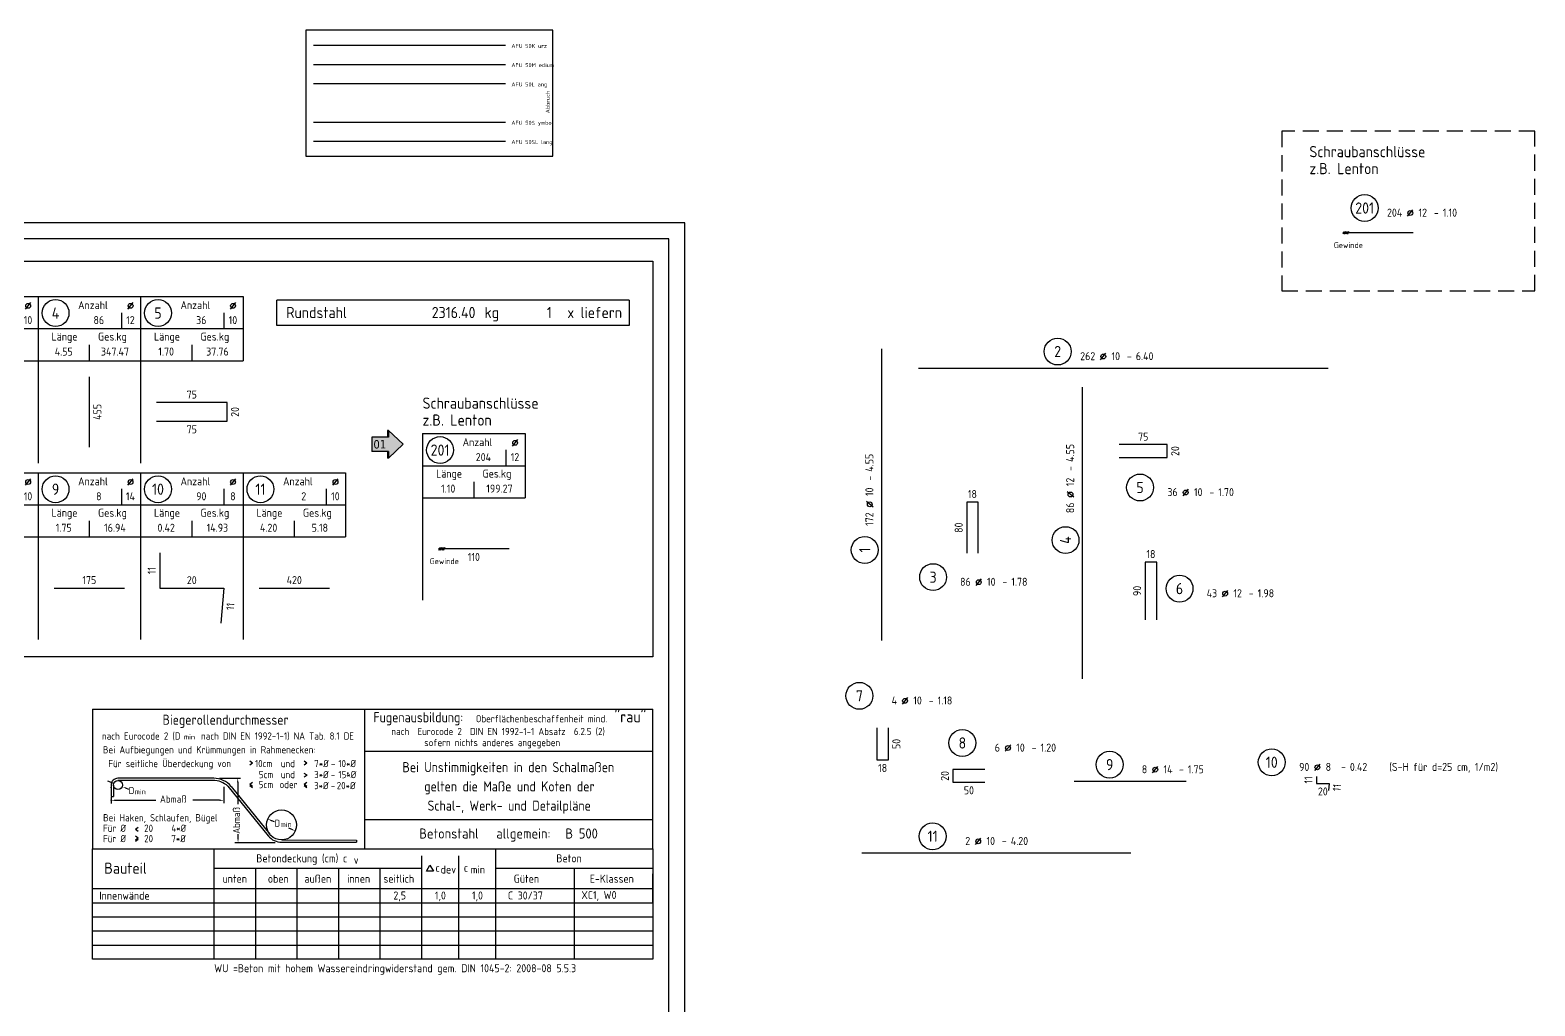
# Model space of a CAD drawing. Extents: x 17.4 to 82.2, y 0 to 32.7.
# Drawn here: x 58.72 to 82.22, y 17.48 to 32.71 of the extents above; entities that cross this region are included whole.
import ezdxf
from ezdxf.enums import TextEntityAlignment as Align

# ---------------------------------------------------------------- set-up
doc = ezdxf.new("R2010")
doc.units = 0
doc.header["$LTSCALE"] = 0.5
doc.linetypes.add('AUSGEZOGEN', pattern=[1000.01, 1000, 0.01])
doc.linetypes.add('STRICHLINIE', pattern=[0.75, 0.5, -0.25])
for name, color, linetype in [('AFU', 7, 'Continuous'), ('DETAIL', 7, 'Continuous'), ('grau_hell', 7, 'Continuous'), ('index', 7, 'Continuous'), ('OBJEKT', 7, 'Continuous'), ('RAHMEN', 7, 'Continuous'), ('RND', 7, 'Continuous'), ('RND_BILD', 7, 'Continuous'), ('TEXT', 7, 'Continuous')]:
    doc.layers.add(name, color=color, linetype=linetype)
doc.styles.add('helv', font='tahoma.ttf')
doc.styles.add('txt', font='isocp.shx')
doc.linetypes.add('ABBRUCH', pattern='A,0.15,-0.15,["x",Standard,S=0.07,R=0,X=-0.1,Y=-0.0238],-0.005', length=0.305)
doc.linetypes.add('AFU_50K', pattern='A,0.15,["/",Standard,S=0.2,R=0,X=-0.01,Y=-0.1],0.07,["/",Standard,S=0.2,R=0,X=-0.01,Y=-0.1],0.15', length=0.37)
doc.linetypes.add('AFU_50L', pattern='A,0.75,["/",Standard,S=0.2,R=0,X=-0.01,Y=-0.1],0.07,["/",Standard,S=0.2,R=0,X=-0.01,Y=-0.1],0.75', length=1.57)
doc.linetypes.add('AFU_50M', pattern='A,0.45,["/",Standard,S=0.2,R=0,X=-0.01,Y=-0.1],0.07,["/",Standard,S=0.2,R=0,X=-0.01,Y=-0.1],0.45', length=0.97)
doc.linetypes.add('AFU_50S', pattern='A,0,-0.15,["/",Standard,S=0.2,R=0,X=-0.01,Y=-0.1],0,-0.07,["/",Standard,S=0.2,R=0,X=-0.01,Y=-0.1],-0.15', length=0.37)
doc.linetypes.add('AFU_50SL', pattern='A,0,-0.75,["/",Standard,S=0.2,R=0,X=-0.01,Y=-0.1],0,-0.07,["/",Standard,S=0.2,R=0,X=-0.01,Y=-0.1],-0.75', length=1.57)

# ---------------------------------------------------------------- blocks, each defined once
blk = doc.blocks.new('RND_AUSZ')
at = {"layer": 'RND', "color": 7, "linetype": 'Continuous'}
blk.add_line((1.341, 0.262), (1.509, 0.466), dxfattribs=at)
at = {"layer": 'RND', "color": 1, "linetype": 'Continuous'}
blk.add_circle((0, 0.52), 0.42, dxfattribs=at)
at = {"layer": 'RND', "color": 7, "linetype": 'Continuous'}
blk.add_circle((1.425, 0.364), 0.075, dxfattribs=at)
at = {"layer": 'RND', "color": 7, "linetype": 'Continuous', "style": 'txt'}
blk.add_text('-', height=0.25, dxfattribs=at).set_placement((2.163, 0.25))
for tag, p in [('WIEOFT', (-0.536, 0.25)), ('STK', (1.174, 0.25))]:
    blk.add_attdef(tag, text='', height=0.25, dxfattribs=at).set_placement(p, align=Align.RIGHT)
at = {"layer": 'RND', "color": 1, "linetype": 'Continuous', "style": 'txt'}
blk.add_attdef('POS', text='', height=0.35, dxfattribs=at).set_placement((0, 0.52), align=Align.MIDDLE)
at = {"layer": 'RND', "color": 7, "linetype": 'Continuous', "style": 'txt'}
for tag, p in [('DS', (1.683, 0.25)), ('LANG', (2.441, 0.25)), ('TEXT', (3.669, 0.25))]:
    blk.add_attdef(tag, p, '', height=0.25, dxfattribs=at)
blk = doc.blocks.new('A1-19-0')
at = {"layer": 'RAHMEN'}
for p, q in [((103.1, 59.4), (0, 59.4)), ((103.1, 0), (103.1, 59.4))]:
    blk.add_line(p, q, dxfattribs=at)
at = {"layer": 'RAHMEN', "color": 5}
for p, q in [((102.6, 58.9), (2, 58.9)), ((102.6, 0.5), (102.6, 58.9))]:
    blk.add_line(p, q, dxfattribs=at)
blk = doc.blocks.new('RND_LIS2')
at = {"layer": 'RND', "color": 3, "linetype": 'Continuous'}
for p, q in [((0, 0), (0, -5.2)), ((0, 0), (3.2, 0)), ((3.2, 0), (3.2, -2)), ((2.6, -0.503), (2.6, -1)), ((0, -1), (3.2, -1)), ((1.6, -1.503), (1.6, -2)), ((0, -2), (3.2, -2))]:
    blk.add_line(p, q, dxfattribs=at)
at = {"layer": 'RND', "color": 7, "linetype": 'Continuous'}
blk.add_line((2.805, -0.39), (2.973, -0.186), dxfattribs=at)
at = {"layer": 'RND', "color": 1, "linetype": 'Continuous'}
blk.add_circle((0.545, -0.513), 0.42, dxfattribs=at)
at = {"layer": 'RND', "color": 7, "linetype": 'Continuous'}
blk.add_circle((2.889, -0.288), 0.075, dxfattribs=at)
at = {"layer": 'RND', "color": 7, "linetype": 'Continuous', "style": 'txt'}
for s, p in [('Anzahl', (1.249, -0.391)), ('Länge', (0.42, -1.373)), ('Ges.kg', (1.872, -1.373))]:
    blk.add_text(s, height=0.25, dxfattribs=at).set_placement(p)
at = {"layer": 'RND', "color": 1, "linetype": 'Continuous', "style": 'txt'}
blk.add_attdef('POS1', text='', height=0.35, dxfattribs=at).set_placement((0.545, -0.513), align=Align.MIDDLE)
at = {"layer": 'RND', "color": 7, "linetype": 'Continuous', "style": 'txt'}
for tag, p in [('STK1', (1.897, -0.859)), ('DS1', (2.885, -0.859)), ('LANG1', (0.8, -1.841)), ('GEW', (2.4, -1.841))]:
    blk.add_attdef(tag, text='', height=0.25, dxfattribs=at).set_placement(p, align=Align.CENTER)
blk = doc.blocks.new('hin_ind5')
at = {"layer": 'grau_hell', "linetype": 'AUSGEZOGEN'}
h = blk.add_hatch(color=9, dxfattribs=at)
h.dxf.hatch_style = 2
h.paths.add_polyline_path([(0, 0), (0.619, -0.577), (0.619, -0.3), (1.306, -0.3), (1.306, 0.3), (0.619, 0.3), (0.619, 0.577)])
h.paths.add_polyline_path([(0.34, -0.274), (1.311, -0.274), (1.311, 0.274), (0.34, 0.274)], flags=9)
at = {"layer": 'OBJEKT', "linetype": 'AUSGEZOGEN'}
for points in [[(0.619, 0.3), (0.66, 0.3), (0.66, 0.577), (0.619, 0.577)], [(0.619, -0.577), (0.66, -0.577), (0.66, -0.3), (0.619, -0.3)]]:
    blk.add_hatch(color=1, dxfattribs=at).paths.add_polyline_path(points)
at = {"layer": 'OBJEKT', "color": 1, "linetype": 'AUSGEZOGEN'}
for p, q in [((0, 0), (0.619, 0.577)), ((0, 0), (0.619, -0.577)), ((0.619, 0.577), (0.619, 0.3)), ((0.619, 0.577), (0.66, 0.577)), ((0.619, 0.3), (1.306, 0.3)), ((0.66, 0.577), (0.66, 0.3)), ((1.306, 0.3), (1.306, -0.3)), ((0.619, -0.3), (0.619, -0.577)), ((0.619, -0.3), (1.306, -0.3)), ((0.66, -0.3), (0.66, -0.577))]:
    blk.add_line(p, q, dxfattribs=at)
at = {"layer": 'OBJEKT', "color": 7, "linetype": 'AUSGEZOGEN'}
blk.add_line((0.619, -0.577), (0.66, -0.577), dxfattribs=at)
at = {"layer": 'index', "color": 1, "linetype": 'Continuous', "style": 'helv'}
blk.add_attdef('INDEX', text='', height=0.35, rotation=360, dxfattribs=at).set_placement((1.259, 0), align=Align.MIDDLE_RIGHT)
blk = doc.blocks.new('RND_SUM')
at = {"layer": 'RND', "color": 5, "linetype": 'Continuous'}
for p, q in [((0, 0), (0, 0.8)), ((11, 0.8), (0, 0.8)), ((11, 0.8), (11, 0)), ((11, 0), (0, 0))]:
    blk.add_line(p, q, dxfattribs=at)
at = {"layer": 'RND', "color": 1, "linetype": 'Continuous', "style": 'txt'}
for s, p in [('Rundstahl', (0.292, 0.235)), ('kg', (6.483, 0.235))]:
    blk.add_text(s, height=0.35, dxfattribs=at).set_placement(p)
blk.add_text('x liefern', height=0.35, dxfattribs=at).set_placement((10.784, 0.235), align=Align.RIGHT)
for tag, p in [('RND-S', (6.203, 0.235)), ('RND-Z', (8.59, 0.235))]:
    blk.add_attdef(tag, text='', height=0.35, dxfattribs=at).set_placement(p, align=Align.RIGHT)

msp = doc.modelspace()

# ---------------------------------------------------------------- linework, layer by layer
at = {"layer": 'AFU', "color": 8, "linetype": 'AFU_50K'}
msp.add_line((66.1494, 32.4683), (63.1494, 32.4683), dxfattribs=at)
at = {"layer": 'AFU', "color": 8, "linetype": 'AFU_50M'}
msp.add_line((66.1494, 32.1683), (63.1494, 32.1683), dxfattribs=at)
at = {"layer": 'AFU', "color": 8, "linetype": 'AFU_50L'}
msp.add_line((66.1494, 31.8683), (63.1494, 31.8683), dxfattribs=at)
at = {"layer": 'AFU', "color": 8, "linetype": 'AFU_50S'}
msp.add_line((66.1494, 31.2683), (63.1494, 31.2683), dxfattribs=at)
at = {"layer": 'AFU', "color": 8, "linetype": 'AFU_50SL'}
msp.add_line((66.1494, 30.9683), (63.1494, 30.9683), dxfattribs=at)
at = {"layer": 'AFU', "color": 8, "linetype": 'ABBRUCH'}
msp.add_lwpolyline([(63.0308, 30.7421), (66.8854, 30.7421), (66.8854, 32.7089), (63.0308, 32.7089)], close=True, dxfattribs=at)
at = {"layer": 'DETAIL', "color": 102, "linetype": 'STRICHLINIE'}
msp.add_lwpolyline([(78.2726, 31.1293), (78.2726, 28.6396), (82.2238, 28.6396), (82.2238, 31.1293)], close=True, dxfattribs=at)
at = {"layer": 'RAHMEN', "color": 5, "linetype": 'Continuous'}
for p, q in [((59.7, 22.1091), (68.45, 22.1091)), ((59.7, 22.1091), (59.7, 19.9301)), ((63.9492, 19.9301), (63.9492, 22.1091)), ((68.45, 19.9301), (68.45, 22.1091)), ((68.45, 19.0765), (68.45, 19.5388))]:
    msp.add_line(p, q, dxfattribs=at)
at = {"layer": 'RAHMEN', "color": 7, "linetype": 'AUSGEZOGEN'}
for p, q in [((63.9492, 21.4516), (68.45, 21.4516)), ((62.1981, 21.2664), (62.1544, 21.297)), ((62.1981, 21.2664), (62.1544, 21.2358)), ((63.048, 21.2664), (63.0043, 21.297)), ((63.048, 21.2664), (63.0043, 21.2358)), ((62.1544, 20.9386), (62.1981, 20.9691)), ((62.1544, 20.9386), (62.1981, 20.908)), ((62.1544, 20.9192), (62.1981, 20.8886)), ((63.0043, 20.9386), (63.048, 20.9691)), ((63.0043, 20.9386), (63.048, 20.908)), ((63.0043, 20.9192), (63.048, 20.8886)), ((63.0485, 21.0767), (63.0048, 21.1072)), ((63.0485, 21.0767), (63.0048, 21.0461)), ((60.3694, 20.2358), (60.4131, 20.2663)), ((60.3694, 20.2358), (60.4131, 20.2052)), ((63.9492, 20.3877), (68.45, 20.3877)), ((60.4131, 20.0949), (60.3694, 20.1255)), ((60.4131, 20.0949), (60.3694, 20.0643)), ((60.4131, 20.0755), (60.3694, 20.0449)), ((59.7, 19.3075), (68.45, 19.3075)), ((59.7, 19.0875), (68.45, 19.0875)), ((59.7, 18.8675), (68.45, 18.8675)), ((59.7, 18.6475), (68.45, 18.6475)), ((59.7, 18.4275), (68.45, 18.4275))]:
    msp.add_line(p, q, dxfattribs=at)
at = {"layer": 'RAHMEN', "color": 7, "linetype": 'Continuous'}
for p, q in [((60.0297, 20.9504), (59.9364, 20.9863)), ((59.9894, 20.9246), (59.9894, 20.7475)), ((60.0248, 20.9246), (60.0248, 20.7475)), ((61.5912, 21.0309), (60.0957, 21.0309)), ((61.5785, 20.9955), (60.0957, 20.9955)), ((61.6826, 21.0343), (62.0088, 21.0343)), ((61.9665, 20.9669), (61.9665, 20.626)), ((59.9894, 20.7475), (60.0248, 20.7475)), ((59.9894, 20.7361), (59.9894, 20.6357)), ((60.0569, 20.6865), (60.6851, 20.6865)), ((60.2155, 20.8789), (60.2625, 20.8608)), ((61.6818, 20.6865), (61.2634, 20.6865)), ((61.7493, 20.8949), (61.7493, 20.6415)), ((61.8137, 20.9062), (62.4437, 20.1309)), ((61.8622, 20.902), (62.4684, 20.1559)), ((62.5411, 20.3482), (62.4972, 20.3671)), ((62.8032, 20.2352), (62.7623, 20.2529)), ((61.9198, 20.029), (62.5532, 20.029)), ((61.971, 20.0965), (61.971, 20.1556)), ((62.6532, 20.0671), (63.8225, 20.0666)), ((62.6532, 20.0312), (63.8225, 20.0312)), ((63.8225, 20.0666), (63.8225, 20.0312)), ((61.6007, 18.2334), (61.6007, 19.9301)), ((64.8398, 18.2075), (64.8398, 19.8205)), ((65.4191, 18.2075), (65.4191, 19.8205)), ((65.9984, 18.2075), (65.9984, 19.9301)), ((62.2485, 18.2075), (62.2485, 19.6281)), ((62.8963, 18.2075), (62.8963, 19.6281)), ((63.5442, 18.2075), (63.5442, 19.6281)), ((64.192, 18.2075), (64.192, 19.6281)), ((67.2242, 18.2075), (67.2242, 19.6281)), ((61.6007, 18.2075), (61.6007, 19.3075)), ((64.8398, 18.2075), (64.8398, 19.3075))]:
    msp.add_line(p, q, dxfattribs=at)
at = {"layer": 'RAHMEN', "color": 1, "linetype": 'Continuous'}
for p, q in [((61.6007, 19.6281), (64.8398, 19.6281)), ((65.9984, 19.6281), (68.45, 19.6281))]:
    msp.add_line(p, q, dxfattribs=at)
at = {"layer": 'RAHMEN', "color": 5, "linetype": 'AUSGEZOGEN'}
msp.add_lwpolyline([(59.7, 19.9301), (68.45, 19.9301), (68.45, 18.2075), (59.7, 18.2075)], close=True, dxfattribs=at)
at = {"layer": 'RAHMEN', "color": 1, "linetype": 'Continuous'}
msp.add_lwpolyline([(64.9686, 19.6727), (65.0231, 19.5783), (64.9141, 19.5783)], close=True, dxfattribs=at)
at = {"layer": 'RAHMEN', "color": 7, "linetype": 'Continuous'}
for centre, radius in [((60.0957, 20.9246), 0.0709), ((62.6502, 20.3012), 0.2341)]:
    msp.add_circle(centre, radius, dxfattribs=at)
for centre, radius, start, end in [((60.0957, 20.9246), 0.1063, 89.99998, 180), ((61.5785, 20.6412), 0.3543, 48.41068, 90), ((61.5912, 20.6818), 0.3491, 39.09564, 90), ((62.6532, 20.3012), 0.27, 219.09564, 270)]:
    msp.add_arc(centre, radius, start, end, dxfattribs=at)
for p in [(63.6875, 21.1118), (59.9894, 20.8837), (59.9894, 20.6865), (62.4353, 20.3939), (62.8651, 20.2085)]:
    msp.add_point(p, dxfattribs=at)
for points in [[(59.9776, 20.9611), (59.9839, 20.9774), (60.0297, 20.9504)], [(61.9777, 20.9669), (61.9552, 20.9669), (61.9665, 21.0344)], [(60.0569, 20.6753), (60.0569, 20.6978), (59.9894, 20.6865)], [(60.2123, 20.8708), (60.2186, 20.8871), (60.1666, 20.8978)], [(61.6818, 20.6753), (61.6818, 20.6978), (61.7493, 20.6865)], [(62.4928, 20.3568), (62.5017, 20.3775), (62.4353, 20.3939)], [(62.7987, 20.2249), (62.8076, 20.2456), (62.8651, 20.2085)], [(61.9822, 20.0965), (61.9597, 20.0965), (61.971, 20.029)]]:
    msp.add_solid(points, dxfattribs=at)
at = {"layer": 'RND', "color": 1, "linetype": 'AUSGEZOGEN'}
for points in [[(80.3225, 29.5434), (79.2225, 29.5434)], [(72.0183, 27.7316), (72.0183, 23.1816)], [(72.5968, 27.4314), (78.9968, 27.4314)], [(75.1537, 27.1338), (75.1537, 22.5838)], [(75.7317, 26.0378), (76.4817, 26.0378), (76.4817, 26.2378), (75.7317, 26.2378)], [(73.5301, 24.542), (73.5301, 25.342), (73.3501, 25.342), (73.3501, 24.542)], [(76.3171, 23.5052), (76.3171, 24.4052), (76.1371, 24.4052), (76.1371, 23.5052)], [(71.9472, 21.8158), (71.9472, 21.3158), (72.1272, 21.3158), (72.1272, 21.8158)], [(73.6345, 21.1669), (73.1345, 21.1669), (73.1345, 20.9669), (73.6345, 20.9669)], [(75.0276, 20.9833), (76.7776, 20.9833)], [(78.8122, 21.0596), (78.8122, 20.9496), (79.0122, 20.9496), (79.0026, 20.84)], [(71.7126, 19.8642), (75.9126, 19.8642)]]:
    msp.add_lwpolyline(points, dxfattribs=at)
msp.add_lwpolyline([(53.5701, 29.1013), (68.45, 29.1013), (68.45, 22.9264), (53.5701, 22.9264)], close=True, dxfattribs=at)
at = {"layer": 'RND_BILD', "color": 102, "linetype": 'AUSGEZOGEN'}
for p, q in [((79.2449, 29.5655), (79.2222, 29.5214)), ((79.2689, 29.5655), (79.2462, 29.5214)), ((79.2929, 29.5655), (79.2702, 29.5214)), ((79.3169, 29.5655), (79.2942, 29.5214)), ((65.1263, 24.6319), (65.1035, 24.5878)), ((65.1503, 24.6319), (65.1275, 24.5878)), ((65.1743, 24.6319), (65.1515, 24.5878)), ((65.1983, 24.6319), (65.1755, 24.5878))]:
    msp.add_line(p, q, dxfattribs=at)
at = {"layer": 'RND_BILD', "color": 1, "linetype": 'AUSGEZOGEN'}
for points in [[(59.6489, 27.2988), (59.6489, 26.1988)], [(60.6989, 26.6021), (61.7989, 26.6021), (61.7989, 26.8954), (60.6989, 26.8954)], [(60.7479, 24.5488), (60.7479, 23.9977), (61.7498, 23.9977), (61.7018, 23.4488)], [(66.2038, 24.6098), (65.1038, 24.6098)], [(59.0989, 23.9988), (60.1989, 23.9988)], [(62.2989, 23.9988), (63.3989, 23.9988)]]:
    msp.add_lwpolyline(points, dxfattribs=at)

# ---------------------------------------------------------------- block references
at = {"layer": 'RAHMEN', "color": 5, "linetype": 'AUSGEZOGEN', "xscale": 0.5, "yscale": 0.5, "zscale": 0.5}
msp.add_blockref('A1-19-0', (17.4, 0), dxfattribs=at)
at = {"layer": 'RND', "color": 8, "linetype": 'AUSGEZOGEN', "xscale": 0.5, "yscale": 0.5, "zscale": 0.5}
msp.add_blockref('RND_AUSZ', (79.5652, 29.6717), dxfattribs=at).add_auto_attribs({'POS': '201', 'STK': '204', 'DS': '12', 'LANG': '1.10'})
at = {"layer": 'RND', "color": 7, "linetype": 'AUSGEZOGEN', "xscale": 0.5, "yscale": 0.5, "zscale": 0.5}
for p, values in [((74.7708, 27.4314), {'POS': '2', 'STK': '262', 'DS': '10', 'LANG': '6.40'}), ((76.0582, 25.3089), {'POS': '5', 'STK': '36', 'DS': '10', 'LANG': '1.70'}), ((72.826, 23.9096), {'POS': '3', 'STK': '86', 'DS': '10', 'LANG': '1.78'}), ((76.674, 23.7306), {'POS': '6', 'STK': '43', 'DS': '12', 'LANG': '1.98'}), ((71.6752, 22.057), {'POS': '7', 'STK': '4', 'DS': '10', 'LANG': '1.18'}), ((73.2829, 21.3211), {'POS': '8', 'STK': '6', 'DS': '10', 'LANG': '1.20'}), ((75.5828, 20.9833), {'POS': '9', 'STK': '8', 'DS': '14', 'LANG': '1.75'}), ((78.1142, 21.0198), {'POS': '10', 'STK': '90', 'DS': '8', 'LANG': '0.42', 'TEXT': '(S-H für d=25 cm, 1/m2)'}), ((72.8182, 19.8642), {'POS': '11', 'STK': '2', 'DS': '10', 'LANG': '4.20'})]:
    msp.add_blockref('RND_AUSZ', p, dxfattribs=at).add_auto_attribs(values)
at = {"layer": 'RND', "color": 7, "linetype": 'AUSGEZOGEN', "xscale": 0.5, "yscale": 0.5, "zscale": 0.5, "rotation": 90}
msp.add_blockref('RND_AUSZ', (75.1537, 24.7476), dxfattribs=at).add_auto_attribs({'POS': '4', 'STK': '86', 'DS': '12', 'LANG': '4.55'})
at = {"layer": 'RND', "color": 8, "linetype": 'AUSGEZOGEN', "xscale": 0.5, "yscale": 0.5, "zscale": 0.5, "rotation": 90}
msp.add_blockref('RND_AUSZ', (72.0183, 24.5939), dxfattribs=at).add_auto_attribs({'POS': '1', 'STK': '172', 'DS': '10', 'LANG': '4.55'})
at = {"layer": 'RND_BILD', "color": 7, "linetype": 'AUSGEZOGEN', "xscale": 0.5, "yscale": 0.5, "zscale": 0.5}
for name, p, values in [('RND_LIS2', (57.2489, 28.5488), {'POS1': '3', 'STK1': '86', 'DS1': '10', 'LANG1': '1.78', 'GEW': '94.45'}), ('RND_LIS2', (58.8489, 28.5488), {'POS1': '4', 'STK1': '86', 'DS1': '12', 'LANG1': '4.55', 'GEW': '347.47'}), ('RND_LIS2', (60.4489, 28.5488), {'POS1': '5', 'STK1': '36', 'DS1': '10', 'LANG1': '1.70', 'GEW': '37.76'}), ('RND_SUM', (62.5775, 28.0957), {'RND-S': '2316.40', 'RND-Z': '1'}), ('RND_LIS2', (64.8538, 26.4098), {'POS1': '201', 'STK1': '204', 'DS1': '12', 'LANG1': '1.10', 'GEW': '199.27'}), ('RND_LIS2', (57.2489, 25.7988), {'POS1': '8', 'STK1': '6', 'DS1': '10', 'LANG1': '1.20', 'GEW': '4.44'}), ('RND_LIS2', (58.8489, 25.7988), {'POS1': '9', 'STK1': '8', 'DS1': '14', 'LANG1': '1.75', 'GEW': '16.94'}), ('RND_LIS2', (60.4489, 25.7988), {'POS1': '10', 'STK1': '90', 'DS1': '8', 'LANG1': '0.42', 'GEW': '14.93'}), ('RND_LIS2', (62.0489, 25.7988), {'POS1': '11', 'STK1': '2', 'DS1': '10', 'LANG1': '4.20', 'GEW': '5.18'})]:
    msp.add_blockref(name, p, dxfattribs=at).add_auto_attribs(values)
at = {"layer": 'TEXT', "color": 1, "linetype": 'AUSGEZOGEN'}
ref = msp.add_blockref('hin_ind5', (64.5512, 26.2436), dxfattribs=dict(at, xscale=-0.375, yscale=0.375, zscale=0.375))
ref.add_attrib('INDEX', '01', dxfattribs={"layer": 'index', "color": 1, "linetype": 'Continuous', "height": 0.13125, "style": 'helv'}).set_placement((64.2833, 26.2436), align=Align.MIDDLE_RIGHT)

# ---------------------------------------------------------------- texts
at = {"layer": 'AFU', "color": 8, "linetype": 'AFU_50K', "style": 'txt'}
msp.add_text('AFU 50K urz', height=0.0625, dxfattribs=at).set_placement((66.2406, 32.4306))
at = {"layer": 'AFU', "color": 8, "linetype": 'AFU_50M', "style": 'txt'}
msp.add_text('AFU 50M edium', height=0.0625, dxfattribs=at).set_placement((66.2406, 32.1306))
at = {"layer": 'AFU', "color": 8, "linetype": 'AFU_50L', "style": 'txt'}
msp.add_text('AFU 50L ang', height=0.0625, dxfattribs=at).set_placement((66.2406, 31.8306))
at = {"layer": 'AFU', "color": 8, "linetype": 'ABBRUCH', "style": 'txt'}
msp.add_text('Abbruch', height=0.0625, rotation=90, dxfattribs=at).set_placement((66.8401, 31.4116))
at = {"layer": 'AFU', "color": 8, "linetype": 'AFU_50S', "style": 'txt'}
msp.add_text('AFU 50S ymbol', height=0.0625, dxfattribs=at).set_placement((66.2406, 31.2306))
at = {"layer": 'AFU', "color": 8, "linetype": 'AFU_50SL', "style": 'txt'}
msp.add_text('AFU 50SL lang', height=0.0625, dxfattribs=at).set_placement((66.2406, 30.9306))
at = {"layer": 'RAHMEN', "color": 1, "linetype": 'Continuous', "style": 'txt', "width": 0.95}
for s, p in [('Biegerollendurchmesser', (61.7779, 21.8648)), ('Fugenausbildung:', (64.786, 21.9043)), ('Bei Unstimmigkeiten in den Schalmaßen', (66.1925, 21.125)), ('gelten die Maße und Koten der', (66.2095, 20.825)), ('Schal-, Werk- und Detailpläne', (66.2059, 20.525))]:
    msp.add_text(s, height=0.1575, dxfattribs=at).set_placement(p, align=Align.CENTER)
at = {"layer": 'RAHMEN', "color": 7, "linetype": 'Continuous', "style": 'txt'}
for s, p in [('Oberflächenbeschaffenheit mind.', (65.6845, 21.9043)), ('nach  Eurocode 2  DIN EN 1992-1-1 Absatz  6.2.5 (2)', (64.3662, 21.7044)), ('sofern nichts anderes angegeben', (64.8795, 21.5312)), ('Bei Aufbiegungen und Krümmungen in Rahmenecken:', (59.8618, 21.4196)), ('10cm', (62.235, 21.2034)), ('und', (62.6393, 21.2034)), ('7*%%C', (63.161, 21.2034)), ('-', (63.4225, 21.2034)), ('10*%%C', (63.5374, 21.2034)), ('5cm', (62.2944, 20.8756)), ('5cm', (62.2954, 21.0315)), ('oder', (62.6191, 20.8756)), ('und', (62.6398, 21.0315)), ('3*%%C', (63.1581, 20.8597)), ('3*%%C', (63.1595, 21.0315)), ('-', (63.421, 21.0315)), ('20*%%C', (63.5129, 20.8597)), ('15*%%C', (63.5374, 21.0315)), ('D', (60.2646, 20.7822)), ('Abmaß', (60.7526, 20.6501)), ('-', (63.4196, 20.8597)), ('Bei Haken, Schlaufen, Bügel', (59.864, 20.3578)), ('Für %%C', (59.8637, 20.1939)), ('20', (60.5057, 20.1939)), ('4*%%C', (60.9296, 20.1939)), ('D', (62.5418, 20.2717)), ('Für %%C', (59.8639, 20.0319)), ('20', (60.5059, 20.0319)), ('7*%%C', (60.9296, 20.0319))]:
    msp.add_text(s, height=0.1125, dxfattribs=at).set_placement(p)
msp.add_text('nach Eurocode 2 (D     nach DIN EN 1992-1-1) NA Tab. 8.1 DE', height=0.1125, dxfattribs=at).set_placement((61.814, 21.6338), align=Align.CENTER)
msp.add_text('Für seitliche Überdeckung von', height=0.1125, dxfattribs=at).set_placement((61.8627, 21.2034), align=Align.RIGHT)
msp.add_text('Abmaß', height=0.1125, rotation=90, dxfattribs=at).set_placement((62.0029, 20.1642))
at = {"layer": 'RAHMEN', "color": 1, "linetype": 'Continuous', "style": 'txt'}
for s, height, p in [('Betonstahl', 0.1575, (64.8007, 20.0891)), ('allgemein:', 0.1575, (66.0041, 20.0891)), ('B 500 ', 0.1575, (67.0828, 20.0891)), ('Betondeckung (cm) c', 0.125, (62.2563, 19.7182)), ('v', 0.125, (63.778, 19.6917)), ('Beton', 0.125, (66.9426, 19.7182)), ('Bauteil', 0.175, (59.8827, 19.5398)), ('c', 0.125, (65.0547, 19.5699)), ('dev', 0.125, (65.1362, 19.5435)), ('c', 0.125, (65.4969, 19.5699)), ('min', 0.125, (65.6055, 19.5435)), ('WU =Beton mit hohem Wassereindringwiderstand gem. DIN 1045-2: 2008-08 5.5.3', 0.125, (61.599, 18.0022))]:
    msp.add_text(s, height=height, dxfattribs=at).set_placement(p)
at = {"layer": 'RND', "color": 7, "linetype": 'AUSGEZOGEN', "style": 'txt'}
for s, p in [('75', (76.1067, 26.3628)), ('18', (73.4401, 25.467)), ('18', (76.2271, 24.5302)), ('18', (72.0372, 21.1908)), ('50', (73.3845, 20.8419)), ('20', (78.9122, 20.8246))]:
    msp.add_text(s, height=0.125, dxfattribs=at).set_placement(p, align=Align.MIDDLE)
for s, rotation, p in [('20', 90, (76.6067, 26.1378)), ('80', 90, (73.2251, 24.942)), ('90', 90, (76.0121, 23.9552)), ('50', 90, (72.2522, 21.5658)), ('20', 90, (73.0095, 21.0669)), ('11', 90, (78.6872, 21.0046)), ('11', 85, (79.1319, 20.8839))]:
    msp.add_text(s, height=0.125, rotation=rotation, dxfattribs=at).set_placement(p, align=Align.MIDDLE)
at = {"layer": 'RND_BILD', "color": 102, "linetype": 'Continuous', "style": 'txt'}
for p in [(79.0835, 29.3065), (64.9649, 24.3728)]:
    msp.add_text('Gewinde', height=0.09, dxfattribs=at).set_placement(p)
at = {"layer": 'RND_BILD', "color": 7, "linetype": 'AUSGEZOGEN', "style": 'txt'}
for s, p in [('75', (61.2489, 27.0204)), ('75', (61.2489, 26.4771)), ('110', (65.6538, 24.4848)), ('175', (59.6489, 24.1238)), ('20', (61.2489, 24.1227)), ('420', (62.8489, 24.1238))]:
    msp.add_text(s, height=0.125, dxfattribs=at).set_placement(p, align=Align.MIDDLE)
for s, rotation, p in [('455', 90, (59.7739, 26.7488)), ('20', 90, (61.9239, 26.7488)), ('11', 90, (60.6229, 24.2732)), ('11', 85, (61.8503, 23.7123))]:
    msp.add_text(s, height=0.125, rotation=rotation, dxfattribs=at).set_placement(p, align=Align.MIDDLE)
at = {"layer": 'TEXT', "color": 1, "linetype": 'AUSGEZOGEN', "style": 'txt'}
for s, p in [('Schraubanschlüsse', (78.7021, 30.7242)), ('z.B. Lenton', (78.7021, 30.4599)), ('Schraubanschlüsse', (64.8525, 26.7989)), ('z.B. Lenton', (64.8525, 26.5346))]:
    msp.add_text(s, height=0.175, dxfattribs=at).set_placement(p)
at = {"layer": 'TEXT', "color": 1, "style": 'txt'}
msp.add_text('"rau"', height=0.175, dxfattribs=at).set_placement((67.8494, 21.9039))
at = {"layer": 'TEXT', "color": 7, "linetype": 'AUSGEZOGEN', "style": 'txt'}
for s, height, p in [('min', 0.08016, (61.1237, 21.6361)), ('min', 0.08016, (60.3552, 20.7808)), ('min', 0.08016, (62.6324, 20.2704)), ('unten', 0.125, (61.7288, 19.4)), ('oben', 0.125, (62.4363, 19.4)), ('außen', 0.125, (63.0077, 19.4)), ('innen', 0.125, (63.6743, 19.4)), ('seitlich', 0.125, (64.242, 19.4)), ('Güten', 0.125, (66.2763, 19.4)), ('E-Klassen', 0.125, (67.4639, 19.4)), ('XC1, W0', 0.125, (67.3321, 19.1446)), ('Innenwände', 0.125, (59.8044, 19.1359)), ('2,5', 0.125, (64.3976, 19.1378)), ('1,0', 0.125, (65.0454, 19.1378)), ('1,0', 0.125, (65.6247, 19.1378)), ('C 30/37', 0.125, (66.1855, 19.1378))]:
    msp.add_text(s, height=height, dxfattribs=at).set_placement(p)

doc.saveas('drawing.dxf')
